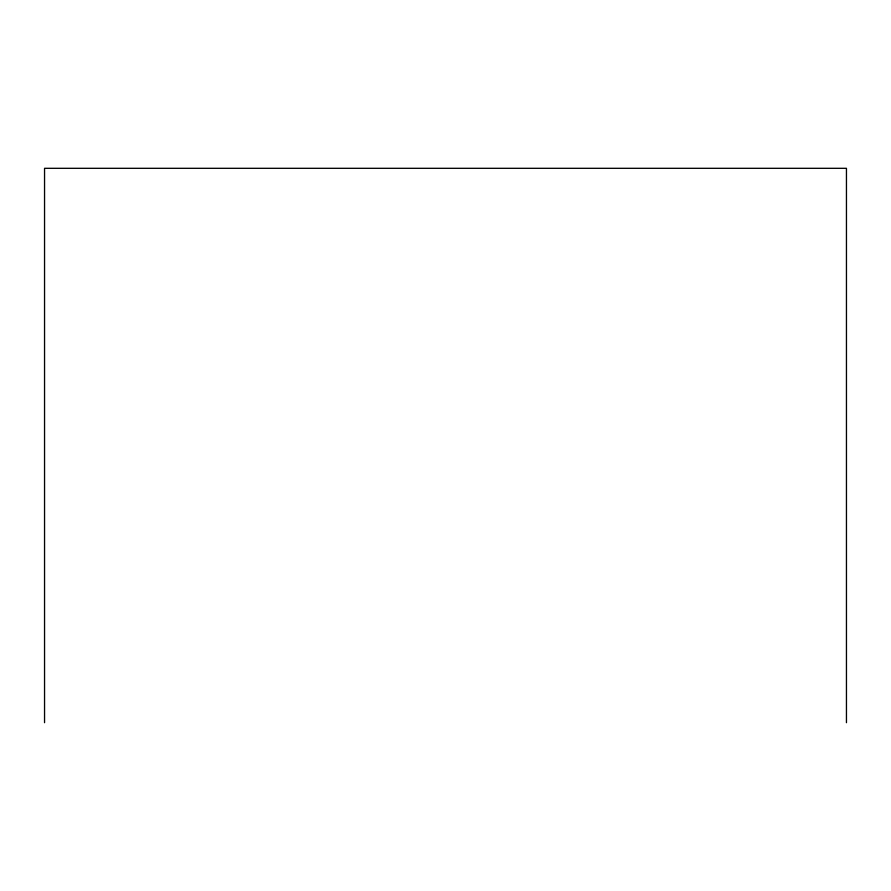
<?xml version="1.0" encoding="UTF-8"?>
<svg xmlns="http://www.w3.org/2000/svg" width="891" height="891" viewBox="0 0 891 891"><rect width="100%" height="100%" fill="white"/><g stroke="black" fill="none" stroke-linecap="round" stroke-linejoin="round"><path stroke-width="1.34" d="M846.45 722.69L846.45 168.31L44.55 168.31L44.55 722.69"/></g></svg>
